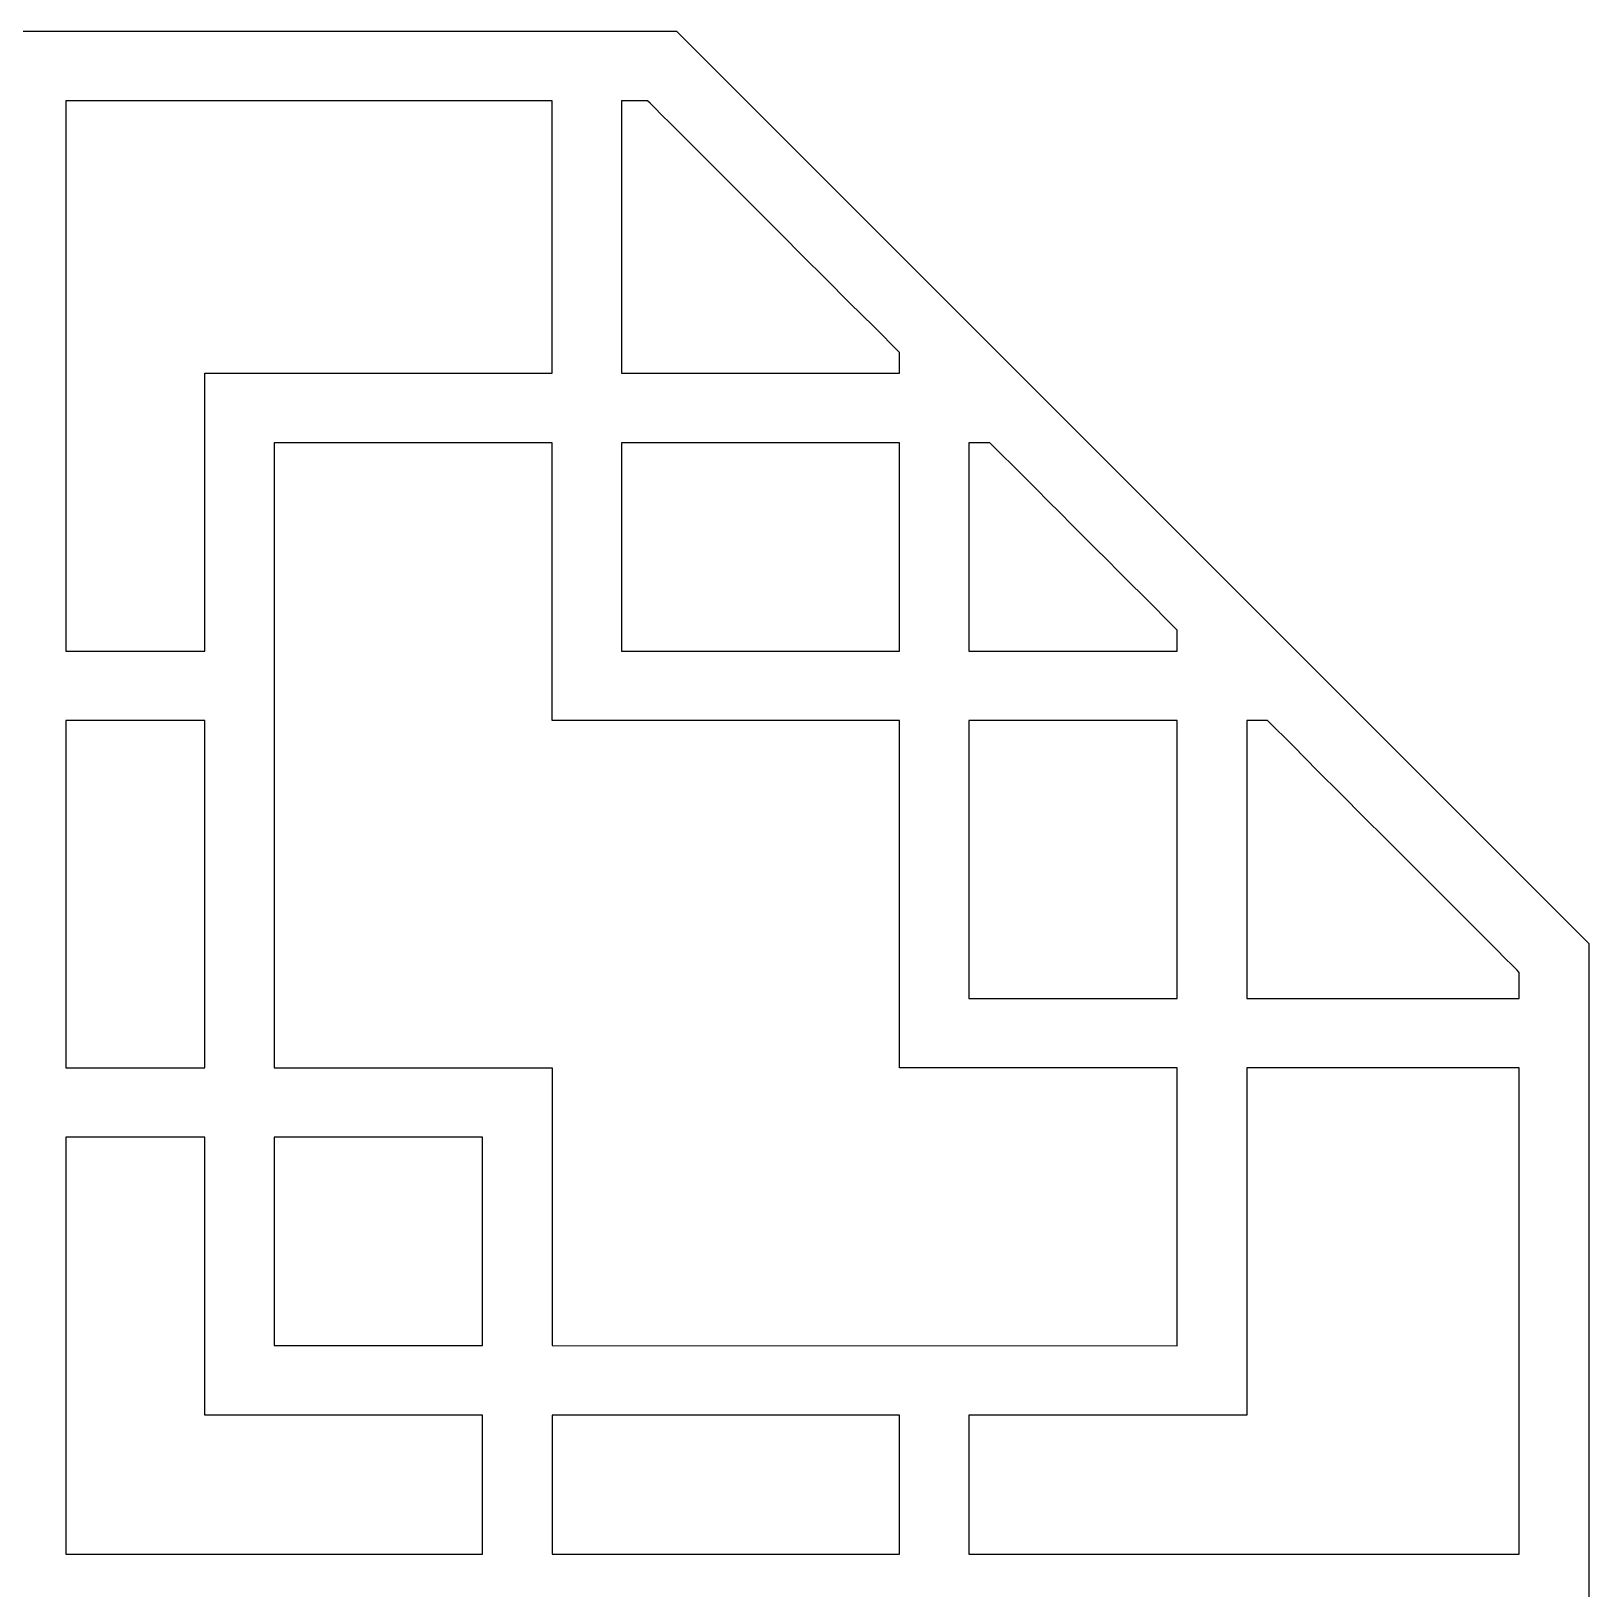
# Model space of a CAD drawing. Header units: centimetres. Extents: x -7.3 to 5.7, y -13.2 to 13.7.
# Drawn here: x -0.8 to 5.72, y 7.15 to 13.67 of the extents above; entities that cross this region are included whole.
import ezdxf

# ---------------------------------------------------------------- set-up
doc = ezdxf.new("R2010")
doc.units = ezdxf.units.CM
doc.header["$MEASUREMENT"] = 0
doc.layers.add('layer 1', color=7, linetype='Continuous')

msp = doc.modelspace()

# ---------------------------------------------------------------- linework, layer by layer
at = {"layer": 'layer 1', "color": 177}
for points, knots in [([(5.72088, 9.84734), (5.72088, 9.84734), (1.89988, 13.66834), (1.89988, 13.66834), (1.89988, 13.66834), (1.89988, 13.66834), (-3.50464, 13.66834), (-3.50464, 13.66834), (-3.50464, 13.66834), (-3.50464, 13.66834), (-7.32564, 9.84734), (-7.32564, 9.84734), (-7.32564, 9.84734), (-7.32564, 9.84734), (-7.32564, 4.44282), (-7.32564, 4.44282), (-7.32564, 4.44282), (-7.32564, 4.44282), (-3.50464, 0.62182), (-3.50464, 0.62182), (-3.50464, 0.62182), (-3.50464, 0.62182), (1.89988, 0.62182), (1.89988, 0.62182), (1.89988, 0.62182), (1.89988, 0.62182), (5.72088, 4.44282), (5.72088, 4.44282), (5.72088, 4.44282), (5.72088, 4.44282), (5.72088, 9.84734), (5.72088, 9.84734), (5.72088, 9.84734), (5.72088, 9.84734), (5.72088, 9.84734), (5.72088, 9.84734)], [0, 0, 0, 0, 0.1, 0.1, 0.1, 0.1, 0.2, 0.2, 0.2, 0.2, 0.3, 0.3, 0.3, 0.3, 0.4, 0.4, 0.4, 0.4, 0.5, 0.5, 0.5, 0.5, 0.6, 0.6, 0.6, 0.6, 0.7, 0.7, 0.7, 0.7, 0.8, 0.8, 0.8, 0.8, 1, 1, 1, 1]), ([(1.37883, 12.23566), (1.37883, 12.23566), (-0.07504, 12.23566), (-0.07504, 12.23566), (-0.07504, 12.23566), (-0.07504, 12.23566), (-0.07504, 12.23485), (-0.07504, 12.23485), (-0.07504, 12.23485), (-0.07504, 12.23485), (-0.07504, 11.07208), (-0.07504, 11.07208), (-0.07504, 11.07208), (-0.07504, 11.07208), (-0.65724, 11.07208), (-0.65724, 11.07208), (-0.65724, 11.07208), (-0.65724, 11.07208), (-0.65724, 13.37723), (-0.65724, 13.37723), (-0.65724, 13.37723), (-0.65724, 13.37723), (-0.5072, 13.37723), (-0.5072, 13.37723), (-0.5072, 13.37723), (-0.5072, 13.37723), (-0.35799, 13.37723), (-0.35799, 13.37723), (-0.35799, 13.37723), (-0.35799, 13.37723), (-0.21039, 13.37723), (-0.21039, 13.37723), (-0.21039, 13.37723), (-0.21039, 13.37723), (-0.06525, 13.37723), (-0.06525, 13.37723), (-0.06525, 13.37723), (-0.06525, 13.37723), (0.07826, 13.37723), (0.07826, 13.37723), (0.07826, 13.37723), (0.07826, 13.37723), (0.21932, 13.37723), (0.21932, 13.37723), (0.21932, 13.37723), (0.21932, 13.37723), (0.35713, 13.37723), (0.35713, 13.37723), (0.35713, 13.37723), (0.35713, 13.37723), (0.49086, 13.37723), (0.49086, 13.37723), (0.49086, 13.37723), (0.49086, 13.37723), (0.6205, 13.37723), (0.6205, 13.37723), (0.6205, 13.37723), (0.6205, 13.37723), (0.74607, 13.37723), (0.74607, 13.37723), (0.74607, 13.37723), (0.74607, 13.37723), (0.86675, 13.37723), (0.86675, 13.37723), (0.86675, 13.37723), (0.86675, 13.37723), (0.98173, 13.37723), (0.98173, 13.37723), (0.98173, 13.37723), (0.98173, 13.37723), (1.091, 13.37723), (1.091, 13.37723), (1.091, 13.37723), (1.091, 13.37723), (1.19374, 13.37723), (1.19374, 13.37723), (1.19374, 13.37723), (1.19374, 13.37723), (1.28996, 13.37723), (1.28996, 13.37723), (1.28996, 13.37723), (1.28996, 13.37723), (1.37883, 13.37723), (1.37883, 13.37723), (1.37883, 13.37723), (1.37883, 13.37723), (1.37883, 12.23566), (1.37883, 12.23566), (1.37883, 12.23566), (1.37883, 12.23566), (1.37883, 12.23566), (1.37883, 12.23566)], [0, 0, 0, 0, 0.0416667, 0.0416667, 0.0416667, 0.0416667, 0.0833333, 0.0833333, 0.0833333, 0.0833333, 0.125, 0.125, 0.125, 0.125, 0.1666667, 0.1666667, 0.1666667, 0.1666667, 0.2083333, 0.2083333, 0.2083333, 0.2083333, 0.25, 0.25, 0.25, 0.25, 0.2916667, 0.2916667, 0.2916667, 0.2916667, 0.3333333, 0.3333333, 0.3333333, 0.3333333, 0.375, 0.375, 0.375, 0.375, 0.4166667, 0.4166667, 0.4166667, 0.4166667, 0.4583333, 0.4583333, 0.4583333, 0.4583333, 0.5, 0.5, 0.5, 0.5, 0.5416667, 0.5416667, 0.5416667, 0.5416667, 0.5833333, 0.5833333, 0.5833333, 0.5833333, 0.625, 0.625, 0.625, 0.625, 0.6666667, 0.6666667, 0.6666667, 0.6666667, 0.7083333, 0.7083333, 0.7083333, 0.7083333, 0.75, 0.75, 0.75, 0.75, 0.7916667, 0.7916667, 0.7916667, 0.7916667, 0.8333333, 0.8333333, 0.8333333, 0.8333333, 0.875, 0.875, 0.875, 0.875, 0.9166667, 0.9166667, 0.9166667, 0.9166667, 1, 1, 1, 1]), ([(2.83352, 12.32292), (2.83352, 12.32292), (2.83352, 12.23566), (2.83352, 12.23566), (2.83352, 12.23566), (2.83352, 12.23566), (1.66994, 12.23566), (1.66994, 12.23566), (1.66994, 12.23566), (1.66994, 12.23566), (1.66994, 13.37723), (1.66994, 13.37723), (1.66994, 13.37723), (1.66994, 13.37723), (1.71234, 13.37723), (1.71234, 13.37723), (1.71234, 13.37723), (1.71234, 13.37723), (1.74413, 13.37723), (1.74413, 13.37723), (1.74413, 13.37723), (1.74413, 13.37723), (1.76696, 13.37723), (1.76696, 13.37723), (1.76696, 13.37723), (1.76696, 13.37723), (1.7792, 13.37723), (1.7792, 13.37723), (1.7792, 13.37723), (1.7792, 13.37723), (1.78979, 13.36745), (1.78979, 13.36745), (1.78979, 13.36745), (1.78979, 13.36745), (1.80936, 13.34707), (1.80936, 13.34707), (1.80936, 13.34707), (1.80936, 13.34707), (1.83791, 13.31852), (1.83791, 13.31852), (1.83791, 13.31852), (1.83791, 13.31852), (1.87542, 13.28101), (1.87542, 13.28101), (1.87542, 13.28101), (1.87542, 13.28101), (1.92108, 13.23617), (1.92108, 13.23617), (1.92108, 13.23617), (1.92108, 13.23617), (1.97408, 13.18317), (1.97408, 13.18317), (1.97408, 13.18317), (1.97408, 13.18317), (2.03442, 13.12202), (2.03442, 13.12202), (2.03442, 13.12202), (2.03442, 13.12202), (2.10128, 13.05515), (2.10128, 13.05515), (2.10128, 13.05515), (2.10128, 13.05515), (2.17549, 12.98177), (2.17549, 12.98177), (2.17549, 12.98177), (2.17549, 12.98177), (2.25458, 12.90186), (2.25458, 12.90186), (2.25458, 12.90186), (2.25458, 12.90186), (2.3402, 12.81705), (2.3402, 12.81705), (2.3402, 12.81705), (2.3402, 12.81705), (2.4299, 12.72654), (2.4299, 12.72654), (2.4299, 12.72654), (2.4299, 12.72654), (2.52529, 12.63114), (2.52529, 12.63114), (2.52529, 12.63114), (2.52529, 12.63114), (2.62396, 12.53247), (2.62396, 12.53247), (2.62396, 12.53247), (2.62396, 12.53247), (2.72751, 12.42973), (2.72751, 12.42973), (2.72751, 12.42973), (2.72751, 12.42973), (2.83352, 12.32292), (2.83352, 12.32292), (2.83352, 12.32292), (2.83352, 12.32292), (2.83352, 12.32292), (2.83352, 12.32292)], [0, 0, 0, 0, 0.04, 0.04, 0.04, 0.04, 0.08, 0.08, 0.08, 0.08, 0.12, 0.12, 0.12, 0.12, 0.16, 0.16, 0.16, 0.16, 0.2, 0.2, 0.2, 0.2, 0.24, 0.24, 0.24, 0.24, 0.28, 0.28, 0.28, 0.28, 0.32, 0.32, 0.32, 0.32, 0.36, 0.36, 0.36, 0.36, 0.4, 0.4, 0.4, 0.4, 0.44, 0.44, 0.44, 0.44, 0.48, 0.48, 0.48, 0.48, 0.52, 0.52, 0.52, 0.52, 0.56, 0.56, 0.56, 0.56, 0.6, 0.6, 0.6, 0.6, 0.64, 0.64, 0.64, 0.64, 0.68, 0.68, 0.68, 0.68, 0.72, 0.72, 0.72, 0.72, 0.76, 0.76, 0.76, 0.76, 0.8, 0.8, 0.8, 0.8, 0.84, 0.84, 0.84, 0.84, 0.88, 0.88, 0.88, 0.88, 0.92, 0.92, 0.92, 0.92, 1, 1, 1, 1]), ([(1.37883, 10.78098), (1.37883, 10.78098), (2.83352, 10.78098), (2.83352, 10.78098), (2.83352, 10.78098), (2.83352, 10.78098), (2.83352, 9.32629), (2.83352, 9.32629), (2.83352, 9.32629), (2.83352, 9.32629), (3.99711, 9.32629), (3.99711, 9.32629), (3.99711, 9.32629), (3.99711, 9.32629), (3.99711, 8.16271), (3.99711, 8.16271), (3.99711, 8.16271), (3.99711, 8.16271), (1.37883, 8.16352), (1.37883, 8.16352), (1.37883, 8.16352), (1.37883, 8.16352), (1.37883, 9.32629), (1.37883, 9.32629), (1.37883, 9.32629), (1.37883, 9.32629), (0.21525, 9.32629), (0.21525, 9.32629), (0.21525, 9.32629), (0.21525, 9.32629), (0.21525, 11.94457), (0.21525, 11.94457), (0.21525, 11.94457), (0.21525, 11.94457), (1.37883, 11.94457), (1.37883, 11.94457), (1.37883, 11.94457), (1.37883, 11.94457), (1.37883, 10.78098), (1.37883, 10.78098), (1.37883, 10.78098), (1.37883, 10.78098), (1.37883, 10.78098), (1.37883, 10.78098)], [0, 0, 0, 0, 0.0833333, 0.0833333, 0.0833333, 0.0833333, 0.1666667, 0.1666667, 0.1666667, 0.1666667, 0.25, 0.25, 0.25, 0.25, 0.3333333, 0.3333333, 0.3333333, 0.3333333, 0.4166667, 0.4166667, 0.4166667, 0.4166667, 0.5, 0.5, 0.5, 0.5, 0.5833333, 0.5833333, 0.5833333, 0.5833333, 0.6666667, 0.6666667, 0.6666667, 0.6666667, 0.75, 0.75, 0.75, 0.75, 0.8333333, 0.8333333, 0.8333333, 0.8333333, 1, 1, 1, 1]), ([(1.66994, 11.94457), (1.66994, 11.94457), (2.83352, 11.94457), (2.83352, 11.94457), (2.83352, 11.94457), (2.83352, 11.94457), (2.83352, 11.07208), (2.83352, 11.07208), (2.83352, 11.07208), (2.83352, 11.07208), (1.66994, 11.07208), (1.66994, 11.07208), (1.66994, 11.07208), (1.66994, 11.07208), (1.66994, 11.94457), (1.66994, 11.94457), (1.66994, 11.94457), (1.66994, 11.94457), (1.66994, 11.94457), (1.66994, 11.94457)], [0, 0, 0, 0, 0.1666667, 0.1666667, 0.1666667, 0.1666667, 0.3333333, 0.3333333, 0.3333333, 0.3333333, 0.5, 0.5, 0.5, 0.5, 0.6666667, 0.6666667, 0.6666667, 0.6666667, 1, 1, 1, 1]), ([(3.99711, 11.16015), (3.99711, 11.16015), (3.99711, 11.07208), (3.99711, 11.07208), (3.99711, 11.07208), (3.99711, 11.07208), (3.12462, 11.07208), (3.12462, 11.07208), (3.12462, 11.07208), (3.12462, 11.07208), (3.12462, 11.94457), (3.12462, 11.94457), (3.12462, 11.94457), (3.12462, 11.94457), (3.21186, 11.94457), (3.21186, 11.94457), (3.21186, 11.94457), (3.21186, 11.94457), (3.26079, 11.89564), (3.26079, 11.89564), (3.26079, 11.89564), (3.26079, 11.89564), (3.30971, 11.84753), (3.30971, 11.84753), (3.30971, 11.84753), (3.30971, 11.84753), (3.35864, 11.7986), (3.35864, 11.7986), (3.35864, 11.7986), (3.35864, 11.7986), (3.40756, 11.74968), (3.40756, 11.74968), (3.40756, 11.74968), (3.40756, 11.74968), (3.45649, 11.69995), (3.45649, 11.69995), (3.45649, 11.69995), (3.45649, 11.69995), (3.50623, 11.65102), (3.50623, 11.65102), (3.50623, 11.65102), (3.50623, 11.65102), (3.55516, 11.60128), (3.55516, 11.60128), (3.55516, 11.60128), (3.55516, 11.60128), (3.60489, 11.55235), (3.60489, 11.55235), (3.60489, 11.55235), (3.60489, 11.55235), (3.65382, 11.50262), (3.65382, 11.50262), (3.65382, 11.50262), (3.65382, 11.50262), (3.70356, 11.45369), (3.70356, 11.45369), (3.70356, 11.45369), (3.70356, 11.45369), (3.75249, 11.40395), (3.75249, 11.40395), (3.75249, 11.40395), (3.75249, 11.40395), (3.80141, 11.35502), (3.80141, 11.35502), (3.80141, 11.35502), (3.80141, 11.35502), (3.85114, 11.3061), (3.85114, 11.3061), (3.85114, 11.3061), (3.85114, 11.3061), (3.90007, 11.25717), (3.90007, 11.25717), (3.90007, 11.25717), (3.90007, 11.25717), (3.94818, 11.20825), (3.94818, 11.20825), (3.94818, 11.20825), (3.94818, 11.20825), (3.99711, 11.16015), (3.99711, 11.16015), (3.99711, 11.16015), (3.99711, 11.16015), (3.99711, 11.16015), (3.99711, 11.16015)], [0, 0, 0, 0, 0.0454545, 0.0454545, 0.0454545, 0.0454545, 0.0909091, 0.0909091, 0.0909091, 0.0909091, 0.1363636, 0.1363636, 0.1363636, 0.1363636, 0.1818182, 0.1818182, 0.1818182, 0.1818182, 0.2272727, 0.2272727, 0.2272727, 0.2272727, 0.2727273, 0.2727273, 0.2727273, 0.2727273, 0.3181818, 0.3181818, 0.3181818, 0.3181818, 0.3636364, 0.3636364, 0.3636364, 0.3636364, 0.4090909, 0.4090909, 0.4090909, 0.4090909, 0.4545455, 0.4545455, 0.4545455, 0.4545455, 0.5, 0.5, 0.5, 0.5, 0.5454545, 0.5454545, 0.5454545, 0.5454545, 0.5909091, 0.5909091, 0.5909091, 0.5909091, 0.6363636, 0.6363636, 0.6363636, 0.6363636, 0.6818182, 0.6818182, 0.6818182, 0.6818182, 0.7272727, 0.7272727, 0.7272727, 0.7272727, 0.7727273, 0.7727273, 0.7727273, 0.7727273, 0.8181818, 0.8181818, 0.8181818, 0.8181818, 0.8636364, 0.8636364, 0.8636364, 0.8636364, 0.9090909, 0.9090909, 0.9090909, 0.9090909, 1, 1, 1, 1]), ([(-0.07504, 9.32629), (-0.07504, 9.32629), (-0.65724, 9.32629), (-0.65724, 9.32629), (-0.65724, 9.32629), (-0.65724, 9.32629), (-0.65724, 10.78098), (-0.65724, 10.78098), (-0.65724, 10.78098), (-0.65724, 10.78098), (-0.07504, 10.78098), (-0.07504, 10.78098), (-0.07504, 10.78098), (-0.07504, 10.78098), (-0.07504, 9.32629), (-0.07504, 9.32629), (-0.07504, 9.32629), (-0.07504, 9.32629), (-0.07504, 9.32629), (-0.07504, 9.32629)], [0, 0, 0, 0, 0.1666667, 0.1666667, 0.1666667, 0.1666667, 0.3333333, 0.3333333, 0.3333333, 0.3333333, 0.5, 0.5, 0.5, 0.5, 0.6666667, 0.6666667, 0.6666667, 0.6666667, 1, 1, 1, 1]), ([(3.12462, 10.78098), (3.12462, 10.78098), (3.99711, 10.78098), (3.99711, 10.78098), (3.99711, 10.78098), (3.99711, 10.78098), (3.99711, 9.6174), (3.99711, 9.6174), (3.99711, 9.6174), (3.99711, 9.6174), (3.12462, 9.6174), (3.12462, 9.6174), (3.12462, 9.6174), (3.12462, 9.6174), (3.12462, 10.78098), (3.12462, 10.78098), (3.12462, 10.78098), (3.12462, 10.78098), (3.12462, 10.78098), (3.12462, 10.78098)], [0, 0, 0, 0, 0.1666667, 0.1666667, 0.1666667, 0.1666667, 0.3333333, 0.3333333, 0.3333333, 0.3333333, 0.5, 0.5, 0.5, 0.5, 0.6666667, 0.6666667, 0.6666667, 0.6666667, 1, 1, 1, 1]), ([(5.42977, 9.72666), (5.42977, 9.72666), (5.42977, 9.71442), (5.42977, 9.71442), (5.42977, 9.71442), (5.42977, 9.71442), (5.42977, 9.69159), (5.42977, 9.69159), (5.42977, 9.69159), (5.42977, 9.69159), (5.42977, 9.6598), (5.42977, 9.6598), (5.42977, 9.6598), (5.42977, 9.6598), (5.42977, 9.6174), (5.42977, 9.6174), (5.42977, 9.6174), (5.42977, 9.6174), (4.2882, 9.6174), (4.2882, 9.6174), (4.2882, 9.6174), (4.2882, 9.6174), (4.2882, 10.78098), (4.2882, 10.78098), (4.2882, 10.78098), (4.2882, 10.78098), (4.37546, 10.78098), (4.37546, 10.78098), (4.37546, 10.78098), (4.37546, 10.78098), (4.48227, 10.67497), (4.48227, 10.67497), (4.48227, 10.67497), (4.48227, 10.67497), (4.58501, 10.57142), (4.58501, 10.57142), (4.58501, 10.57142), (4.58501, 10.57142), (4.68368, 10.47275), (4.68368, 10.47275), (4.68368, 10.47275), (4.68368, 10.47275), (4.77908, 10.37736), (4.77908, 10.37736), (4.77908, 10.37736), (4.77908, 10.37736), (4.8696, 10.28766), (4.8696, 10.28766), (4.8696, 10.28766), (4.8696, 10.28766), (4.9544, 10.20204), (4.9544, 10.20204), (4.9544, 10.20204), (4.9544, 10.20204), (5.03431, 10.12295), (5.03431, 10.12295), (5.03431, 10.12295), (5.03431, 10.12295), (5.10769, 10.04874), (5.10769, 10.04874), (5.10769, 10.04874), (5.10769, 10.04874), (5.17456, 9.98188), (5.17456, 9.98188), (5.17456, 9.98188), (5.17456, 9.98188), (5.2349, 9.92154), (5.2349, 9.92154), (5.2349, 9.92154), (5.2349, 9.92154), (5.28871, 9.86854), (5.28871, 9.86854), (5.28871, 9.86854), (5.28871, 9.86854), (5.33356, 9.82288), (5.33356, 9.82288), (5.33356, 9.82288), (5.33356, 9.82288), (5.37106, 9.78537), (5.37106, 9.78537), (5.37106, 9.78537), (5.37106, 9.78537), (5.39961, 9.75682), (5.39961, 9.75682), (5.39961, 9.75682), (5.39961, 9.75682), (5.41999, 9.73725), (5.41999, 9.73725), (5.41999, 9.73725), (5.41999, 9.73725), (5.42977, 9.72666), (5.42977, 9.72666), (5.42977, 9.72666), (5.42977, 9.72666), (5.42977, 9.72666), (5.42977, 9.72666)], [0, 0, 0, 0, 0.04, 0.04, 0.04, 0.04, 0.08, 0.08, 0.08, 0.08, 0.12, 0.12, 0.12, 0.12, 0.16, 0.16, 0.16, 0.16, 0.2, 0.2, 0.2, 0.2, 0.24, 0.24, 0.24, 0.24, 0.28, 0.28, 0.28, 0.28, 0.32, 0.32, 0.32, 0.32, 0.36, 0.36, 0.36, 0.36, 0.4, 0.4, 0.4, 0.4, 0.44, 0.44, 0.44, 0.44, 0.48, 0.48, 0.48, 0.48, 0.52, 0.52, 0.52, 0.52, 0.56, 0.56, 0.56, 0.56, 0.6, 0.6, 0.6, 0.6, 0.64, 0.64, 0.64, 0.64, 0.68, 0.68, 0.68, 0.68, 0.72, 0.72, 0.72, 0.72, 0.76, 0.76, 0.76, 0.76, 0.8, 0.8, 0.8, 0.8, 0.84, 0.84, 0.84, 0.84, 0.88, 0.88, 0.88, 0.88, 0.92, 0.92, 0.92, 0.92, 1, 1, 1, 1]), ([(5.42977, 7.29022), (5.42977, 7.29022), (3.12462, 7.29022), (3.12462, 7.29022), (3.12462, 7.29022), (3.12462, 7.29022), (3.12462, 7.87242), (3.12462, 7.87242), (3.12462, 7.87242), (3.12462, 7.87242), (4.28739, 7.87242), (4.28739, 7.87242), (4.28739, 7.87242), (4.28739, 7.87242), (4.2882, 7.87242), (4.2882, 7.87242), (4.2882, 7.87242), (4.2882, 7.87242), (4.2882, 9.32629), (4.2882, 9.32629), (4.2882, 9.32629), (4.2882, 9.32629), (5.42977, 9.32629), (5.42977, 9.32629), (5.42977, 9.32629), (5.42977, 9.32629), (5.42977, 9.23742), (5.42977, 9.23742), (5.42977, 9.23742), (5.42977, 9.23742), (5.42977, 9.1412), (5.42977, 9.1412), (5.42977, 9.1412), (5.42977, 9.1412), (5.42977, 9.03846), (5.42977, 9.03846), (5.42977, 9.03846), (5.42977, 9.03846), (5.42977, 8.92919), (5.42977, 8.92919), (5.42977, 8.92919), (5.42977, 8.92919), (5.42977, 8.81421), (5.42977, 8.81421), (5.42977, 8.81421), (5.42977, 8.81421), (5.42977, 8.69353), (5.42977, 8.69353), (5.42977, 8.69353), (5.42977, 8.69353), (5.42977, 8.56796), (5.42977, 8.56796), (5.42977, 8.56796), (5.42977, 8.56796), (5.42977, 8.43832), (5.42977, 8.43832), (5.42977, 8.43832), (5.42977, 8.43832), (5.42977, 8.30459), (5.42977, 8.30459), (5.42977, 8.30459), (5.42977, 8.30459), (5.42977, 8.16678), (5.42977, 8.16678), (5.42977, 8.16678), (5.42977, 8.16678), (5.42977, 8.02572), (5.42977, 8.02572), (5.42977, 8.02572), (5.42977, 8.02572), (5.42977, 7.88221), (5.42977, 7.88221), (5.42977, 7.88221), (5.42977, 7.88221), (5.42977, 7.73707), (5.42977, 7.73707), (5.42977, 7.73707), (5.42977, 7.73707), (5.42977, 7.58947), (5.42977, 7.58947), (5.42977, 7.58947), (5.42977, 7.58947), (5.42977, 7.44026), (5.42977, 7.44026), (5.42977, 7.44026), (5.42977, 7.44026), (5.42977, 7.29022), (5.42977, 7.29022), (5.42977, 7.29022), (5.42977, 7.29022), (5.42977, 7.29022), (5.42977, 7.29022)], [0, 0, 0, 0, 0.0416667, 0.0416667, 0.0416667, 0.0416667, 0.0833333, 0.0833333, 0.0833333, 0.0833333, 0.125, 0.125, 0.125, 0.125, 0.1666667, 0.1666667, 0.1666667, 0.1666667, 0.2083333, 0.2083333, 0.2083333, 0.2083333, 0.25, 0.25, 0.25, 0.25, 0.2916667, 0.2916667, 0.2916667, 0.2916667, 0.3333333, 0.3333333, 0.3333333, 0.3333333, 0.375, 0.375, 0.375, 0.375, 0.4166667, 0.4166667, 0.4166667, 0.4166667, 0.4583333, 0.4583333, 0.4583333, 0.4583333, 0.5, 0.5, 0.5, 0.5, 0.5416667, 0.5416667, 0.5416667, 0.5416667, 0.5833333, 0.5833333, 0.5833333, 0.5833333, 0.625, 0.625, 0.625, 0.625, 0.6666667, 0.6666667, 0.6666667, 0.6666667, 0.7083333, 0.7083333, 0.7083333, 0.7083333, 0.75, 0.75, 0.75, 0.75, 0.7916667, 0.7916667, 0.7916667, 0.7916667, 0.8333333, 0.8333333, 0.8333333, 0.8333333, 0.875, 0.875, 0.875, 0.875, 0.9166667, 0.9166667, 0.9166667, 0.9166667, 1, 1, 1, 1]), ([(-0.07504, 7.87242), (-0.07504, 7.87242), (1.08773, 7.87242), (1.08773, 7.87242), (1.08773, 7.87242), (1.08773, 7.87242), (1.08773, 7.29022), (1.08773, 7.29022), (1.08773, 7.29022), (1.08773, 7.29022), (-0.65724, 7.29022), (-0.65724, 7.29022), (-0.65724, 7.29022), (-0.65724, 7.29022), (-0.65724, 9.036), (-0.65724, 9.036), (-0.65724, 9.036), (-0.65724, 9.036), (-0.07504, 9.036), (-0.07504, 9.036), (-0.07504, 9.036), (-0.07504, 9.036), (-0.07504, 7.87242), (-0.07504, 7.87242)], [0, 0, 0, 0, 0.1428571, 0.1428571, 0.1428571, 0.1428571, 0.2857143, 0.2857143, 0.2857143, 0.2857143, 0.4285714, 0.4285714, 0.4285714, 0.4285714, 0.5714286, 0.5714286, 0.5714286, 0.5714286, 0.7142857, 0.7142857, 0.7142857, 0.7142857, 1, 1, 1, 1]), ([(0.21525, 9.036), (0.21525, 9.036), (1.08773, 9.036), (1.08773, 9.036), (1.08773, 9.036), (1.08773, 9.036), (1.08773, 8.16352), (1.08773, 8.16352), (1.08773, 8.16352), (1.08773, 8.16352), (0.21525, 8.16352), (0.21525, 8.16352), (0.21525, 8.16352), (0.21525, 8.16352), (0.21525, 9.036), (0.21525, 9.036), (0.21525, 9.036), (0.21525, 9.036), (0.21525, 9.036), (0.21525, 9.036)], [0, 0, 0, 0, 0.1666667, 0.1666667, 0.1666667, 0.1666667, 0.3333333, 0.3333333, 0.3333333, 0.3333333, 0.5, 0.5, 0.5, 0.5, 0.6666667, 0.6666667, 0.6666667, 0.6666667, 1, 1, 1, 1]), ([(1.37883, 7.29022), (1.37883, 7.29022), (1.37883, 7.87242), (1.37883, 7.87242), (1.37883, 7.87242), (1.37883, 7.87242), (2.83352, 7.87242), (2.83352, 7.87242), (2.83352, 7.87242), (2.83352, 7.87242), (2.83352, 7.29022), (2.83352, 7.29022), (2.83352, 7.29022), (2.83352, 7.29022), (1.37883, 7.29022), (1.37883, 7.29022), (1.37883, 7.29022), (1.37883, 7.29022), (1.37883, 7.29022), (1.37883, 7.29022)], [0, 0, 0, 0, 0.1666667, 0.1666667, 0.1666667, 0.1666667, 0.3333333, 0.3333333, 0.3333333, 0.3333333, 0.5, 0.5, 0.5, 0.5, 0.6666667, 0.6666667, 0.6666667, 0.6666667, 1, 1, 1, 1])]:
    msp.add_open_spline(points, degree=3, knots=knots, dxfattribs=at)
at = {"layer": 'layer 1', "lineweight": 9}
for points, knots in [([(5.72088, 9.84734), (5.72088, 9.84734), (1.89988, 13.66834), (1.89988, 13.66834), (1.89988, 13.66834), (1.89988, 13.66834), (-3.50464, 13.66834), (-3.50464, 13.66834), (-3.50464, 13.66834), (-3.50464, 13.66834), (-7.32564, 9.84734), (-7.32564, 9.84734), (-7.32564, 9.84734), (-7.32564, 9.84734), (-7.32564, 4.44282), (-7.32564, 4.44282), (-7.32564, 4.44282), (-7.32564, 4.44282), (-3.50464, 0.62182), (-3.50464, 0.62182), (-3.50464, 0.62182), (-3.50464, 0.62182), (1.89988, 0.62182), (1.89988, 0.62182), (1.89988, 0.62182), (1.89988, 0.62182), (5.72088, 4.44282), (5.72088, 4.44282), (5.72088, 4.44282), (5.72088, 4.44282), (5.72088, 9.84734), (5.72088, 9.84734), (5.72088, 9.84734), (5.72088, 9.84734), (5.72088, 9.84734), (5.72088, 9.84734)], [0, 0, 0, 0, 0.1, 0.1, 0.1, 0.1, 0.2, 0.2, 0.2, 0.2, 0.3, 0.3, 0.3, 0.3, 0.4, 0.4, 0.4, 0.4, 0.5, 0.5, 0.5, 0.5, 0.6, 0.6, 0.6, 0.6, 0.7, 0.7, 0.7, 0.7, 0.8, 0.8, 0.8, 0.8, 1, 1, 1, 1]), ([(1.37883, 12.23566), (1.37883, 12.23566), (-0.07504, 12.23566), (-0.07504, 12.23566), (-0.07504, 12.23566), (-0.07504, 12.23566), (-0.07504, 12.23485), (-0.07504, 12.23485), (-0.07504, 12.23485), (-0.07504, 12.23485), (-0.07504, 11.07208), (-0.07504, 11.07208), (-0.07504, 11.07208), (-0.07504, 11.07208), (-0.65724, 11.07208), (-0.65724, 11.07208), (-0.65724, 11.07208), (-0.65724, 11.07208), (-0.65724, 13.37723), (-0.65724, 13.37723), (-0.65724, 13.37723), (-0.65724, 13.37723), (-0.5072, 13.37723), (-0.5072, 13.37723), (-0.5072, 13.37723), (-0.5072, 13.37723), (-0.35799, 13.37723), (-0.35799, 13.37723), (-0.35799, 13.37723), (-0.35799, 13.37723), (-0.21039, 13.37723), (-0.21039, 13.37723), (-0.21039, 13.37723), (-0.21039, 13.37723), (-0.06525, 13.37723), (-0.06525, 13.37723), (-0.06525, 13.37723), (-0.06525, 13.37723), (0.07826, 13.37723), (0.07826, 13.37723), (0.07826, 13.37723), (0.07826, 13.37723), (0.21932, 13.37723), (0.21932, 13.37723), (0.21932, 13.37723), (0.21932, 13.37723), (0.35713, 13.37723), (0.35713, 13.37723), (0.35713, 13.37723), (0.35713, 13.37723), (0.49086, 13.37723), (0.49086, 13.37723), (0.49086, 13.37723), (0.49086, 13.37723), (0.6205, 13.37723), (0.6205, 13.37723), (0.6205, 13.37723), (0.6205, 13.37723), (0.74607, 13.37723), (0.74607, 13.37723), (0.74607, 13.37723), (0.74607, 13.37723), (0.86675, 13.37723), (0.86675, 13.37723), (0.86675, 13.37723), (0.86675, 13.37723), (0.98173, 13.37723), (0.98173, 13.37723), (0.98173, 13.37723), (0.98173, 13.37723), (1.091, 13.37723), (1.091, 13.37723), (1.091, 13.37723), (1.091, 13.37723), (1.19374, 13.37723), (1.19374, 13.37723), (1.19374, 13.37723), (1.19374, 13.37723), (1.28996, 13.37723), (1.28996, 13.37723), (1.28996, 13.37723), (1.28996, 13.37723), (1.37883, 13.37723), (1.37883, 13.37723), (1.37883, 13.37723), (1.37883, 13.37723), (1.37883, 12.23566), (1.37883, 12.23566), (1.37883, 12.23566), (1.37883, 12.23566), (1.37883, 12.23566), (1.37883, 12.23566)], [0, 0, 0, 0, 0.0416667, 0.0416667, 0.0416667, 0.0416667, 0.0833333, 0.0833333, 0.0833333, 0.0833333, 0.125, 0.125, 0.125, 0.125, 0.1666667, 0.1666667, 0.1666667, 0.1666667, 0.2083333, 0.2083333, 0.2083333, 0.2083333, 0.25, 0.25, 0.25, 0.25, 0.2916667, 0.2916667, 0.2916667, 0.2916667, 0.3333333, 0.3333333, 0.3333333, 0.3333333, 0.375, 0.375, 0.375, 0.375, 0.4166667, 0.4166667, 0.4166667, 0.4166667, 0.4583333, 0.4583333, 0.4583333, 0.4583333, 0.5, 0.5, 0.5, 0.5, 0.5416667, 0.5416667, 0.5416667, 0.5416667, 0.5833333, 0.5833333, 0.5833333, 0.5833333, 0.625, 0.625, 0.625, 0.625, 0.6666667, 0.6666667, 0.6666667, 0.6666667, 0.7083333, 0.7083333, 0.7083333, 0.7083333, 0.75, 0.75, 0.75, 0.75, 0.7916667, 0.7916667, 0.7916667, 0.7916667, 0.8333333, 0.8333333, 0.8333333, 0.8333333, 0.875, 0.875, 0.875, 0.875, 0.9166667, 0.9166667, 0.9166667, 0.9166667, 1, 1, 1, 1]), ([(2.83352, 12.32292), (2.83352, 12.32292), (2.83352, 12.23566), (2.83352, 12.23566), (2.83352, 12.23566), (2.83352, 12.23566), (1.66994, 12.23566), (1.66994, 12.23566), (1.66994, 12.23566), (1.66994, 12.23566), (1.66994, 13.37723), (1.66994, 13.37723), (1.66994, 13.37723), (1.66994, 13.37723), (1.71234, 13.37723), (1.71234, 13.37723), (1.71234, 13.37723), (1.71234, 13.37723), (1.74413, 13.37723), (1.74413, 13.37723), (1.74413, 13.37723), (1.74413, 13.37723), (1.76696, 13.37723), (1.76696, 13.37723), (1.76696, 13.37723), (1.76696, 13.37723), (1.7792, 13.37723), (1.7792, 13.37723), (1.7792, 13.37723), (1.7792, 13.37723), (1.78979, 13.36745), (1.78979, 13.36745), (1.78979, 13.36745), (1.78979, 13.36745), (1.80936, 13.34707), (1.80936, 13.34707), (1.80936, 13.34707), (1.80936, 13.34707), (1.83791, 13.31852), (1.83791, 13.31852), (1.83791, 13.31852), (1.83791, 13.31852), (1.87542, 13.28101), (1.87542, 13.28101), (1.87542, 13.28101), (1.87542, 13.28101), (1.92108, 13.23617), (1.92108, 13.23617), (1.92108, 13.23617), (1.92108, 13.23617), (1.97408, 13.18317), (1.97408, 13.18317), (1.97408, 13.18317), (1.97408, 13.18317), (2.03442, 13.12202), (2.03442, 13.12202), (2.03442, 13.12202), (2.03442, 13.12202), (2.10128, 13.05515), (2.10128, 13.05515), (2.10128, 13.05515), (2.10128, 13.05515), (2.17549, 12.98177), (2.17549, 12.98177), (2.17549, 12.98177), (2.17549, 12.98177), (2.25458, 12.90186), (2.25458, 12.90186), (2.25458, 12.90186), (2.25458, 12.90186), (2.3402, 12.81705), (2.3402, 12.81705), (2.3402, 12.81705), (2.3402, 12.81705), (2.4299, 12.72654), (2.4299, 12.72654), (2.4299, 12.72654), (2.4299, 12.72654), (2.52529, 12.63114), (2.52529, 12.63114), (2.52529, 12.63114), (2.52529, 12.63114), (2.62396, 12.53247), (2.62396, 12.53247), (2.62396, 12.53247), (2.62396, 12.53247), (2.72751, 12.42973), (2.72751, 12.42973), (2.72751, 12.42973), (2.72751, 12.42973), (2.83352, 12.32292), (2.83352, 12.32292), (2.83352, 12.32292), (2.83352, 12.32292), (2.83352, 12.32292), (2.83352, 12.32292)], [0, 0, 0, 0, 0.04, 0.04, 0.04, 0.04, 0.08, 0.08, 0.08, 0.08, 0.12, 0.12, 0.12, 0.12, 0.16, 0.16, 0.16, 0.16, 0.2, 0.2, 0.2, 0.2, 0.24, 0.24, 0.24, 0.24, 0.28, 0.28, 0.28, 0.28, 0.32, 0.32, 0.32, 0.32, 0.36, 0.36, 0.36, 0.36, 0.4, 0.4, 0.4, 0.4, 0.44, 0.44, 0.44, 0.44, 0.48, 0.48, 0.48, 0.48, 0.52, 0.52, 0.52, 0.52, 0.56, 0.56, 0.56, 0.56, 0.6, 0.6, 0.6, 0.6, 0.64, 0.64, 0.64, 0.64, 0.68, 0.68, 0.68, 0.68, 0.72, 0.72, 0.72, 0.72, 0.76, 0.76, 0.76, 0.76, 0.8, 0.8, 0.8, 0.8, 0.84, 0.84, 0.84, 0.84, 0.88, 0.88, 0.88, 0.88, 0.92, 0.92, 0.92, 0.92, 1, 1, 1, 1]), ([(1.37883, 10.78098), (1.37883, 10.78098), (2.83352, 10.78098), (2.83352, 10.78098), (2.83352, 10.78098), (2.83352, 10.78098), (2.83352, 9.32629), (2.83352, 9.32629), (2.83352, 9.32629), (2.83352, 9.32629), (3.99711, 9.32629), (3.99711, 9.32629), (3.99711, 9.32629), (3.99711, 9.32629), (3.99711, 8.16271), (3.99711, 8.16271), (3.99711, 8.16271), (3.99711, 8.16271), (1.37883, 8.16352), (1.37883, 8.16352), (1.37883, 8.16352), (1.37883, 8.16352), (1.37883, 9.32629), (1.37883, 9.32629), (1.37883, 9.32629), (1.37883, 9.32629), (0.21525, 9.32629), (0.21525, 9.32629), (0.21525, 9.32629), (0.21525, 9.32629), (0.21525, 11.94457), (0.21525, 11.94457), (0.21525, 11.94457), (0.21525, 11.94457), (1.37883, 11.94457), (1.37883, 11.94457), (1.37883, 11.94457), (1.37883, 11.94457), (1.37883, 10.78098), (1.37883, 10.78098), (1.37883, 10.78098), (1.37883, 10.78098), (1.37883, 10.78098), (1.37883, 10.78098)], [0, 0, 0, 0, 0.0833333, 0.0833333, 0.0833333, 0.0833333, 0.1666667, 0.1666667, 0.1666667, 0.1666667, 0.25, 0.25, 0.25, 0.25, 0.3333333, 0.3333333, 0.3333333, 0.3333333, 0.4166667, 0.4166667, 0.4166667, 0.4166667, 0.5, 0.5, 0.5, 0.5, 0.5833333, 0.5833333, 0.5833333, 0.5833333, 0.6666667, 0.6666667, 0.6666667, 0.6666667, 0.75, 0.75, 0.75, 0.75, 0.8333333, 0.8333333, 0.8333333, 0.8333333, 1, 1, 1, 1]), ([(1.66994, 11.94457), (1.66994, 11.94457), (2.83352, 11.94457), (2.83352, 11.94457), (2.83352, 11.94457), (2.83352, 11.94457), (2.83352, 11.07208), (2.83352, 11.07208), (2.83352, 11.07208), (2.83352, 11.07208), (1.66994, 11.07208), (1.66994, 11.07208), (1.66994, 11.07208), (1.66994, 11.07208), (1.66994, 11.94457), (1.66994, 11.94457), (1.66994, 11.94457), (1.66994, 11.94457), (1.66994, 11.94457), (1.66994, 11.94457)], [0, 0, 0, 0, 0.1666667, 0.1666667, 0.1666667, 0.1666667, 0.3333333, 0.3333333, 0.3333333, 0.3333333, 0.5, 0.5, 0.5, 0.5, 0.6666667, 0.6666667, 0.6666667, 0.6666667, 1, 1, 1, 1]), ([(3.99711, 11.16015), (3.99711, 11.16015), (3.99711, 11.07208), (3.99711, 11.07208), (3.99711, 11.07208), (3.99711, 11.07208), (3.12462, 11.07208), (3.12462, 11.07208), (3.12462, 11.07208), (3.12462, 11.07208), (3.12462, 11.94457), (3.12462, 11.94457), (3.12462, 11.94457), (3.12462, 11.94457), (3.21186, 11.94457), (3.21186, 11.94457), (3.21186, 11.94457), (3.21186, 11.94457), (3.26079, 11.89564), (3.26079, 11.89564), (3.26079, 11.89564), (3.26079, 11.89564), (3.30971, 11.84753), (3.30971, 11.84753), (3.30971, 11.84753), (3.30971, 11.84753), (3.35864, 11.7986), (3.35864, 11.7986), (3.35864, 11.7986), (3.35864, 11.7986), (3.40756, 11.74968), (3.40756, 11.74968), (3.40756, 11.74968), (3.40756, 11.74968), (3.45649, 11.69995), (3.45649, 11.69995), (3.45649, 11.69995), (3.45649, 11.69995), (3.50623, 11.65102), (3.50623, 11.65102), (3.50623, 11.65102), (3.50623, 11.65102), (3.55516, 11.60128), (3.55516, 11.60128), (3.55516, 11.60128), (3.55516, 11.60128), (3.60489, 11.55235), (3.60489, 11.55235), (3.60489, 11.55235), (3.60489, 11.55235), (3.65382, 11.50262), (3.65382, 11.50262), (3.65382, 11.50262), (3.65382, 11.50262), (3.70356, 11.45369), (3.70356, 11.45369), (3.70356, 11.45369), (3.70356, 11.45369), (3.75249, 11.40395), (3.75249, 11.40395), (3.75249, 11.40395), (3.75249, 11.40395), (3.80141, 11.35502), (3.80141, 11.35502), (3.80141, 11.35502), (3.80141, 11.35502), (3.85114, 11.3061), (3.85114, 11.3061), (3.85114, 11.3061), (3.85114, 11.3061), (3.90007, 11.25717), (3.90007, 11.25717), (3.90007, 11.25717), (3.90007, 11.25717), (3.94818, 11.20825), (3.94818, 11.20825), (3.94818, 11.20825), (3.94818, 11.20825), (3.99711, 11.16015), (3.99711, 11.16015), (3.99711, 11.16015), (3.99711, 11.16015), (3.99711, 11.16015), (3.99711, 11.16015)], [0, 0, 0, 0, 0.0454545, 0.0454545, 0.0454545, 0.0454545, 0.0909091, 0.0909091, 0.0909091, 0.0909091, 0.1363636, 0.1363636, 0.1363636, 0.1363636, 0.1818182, 0.1818182, 0.1818182, 0.1818182, 0.2272727, 0.2272727, 0.2272727, 0.2272727, 0.2727273, 0.2727273, 0.2727273, 0.2727273, 0.3181818, 0.3181818, 0.3181818, 0.3181818, 0.3636364, 0.3636364, 0.3636364, 0.3636364, 0.4090909, 0.4090909, 0.4090909, 0.4090909, 0.4545455, 0.4545455, 0.4545455, 0.4545455, 0.5, 0.5, 0.5, 0.5, 0.5454545, 0.5454545, 0.5454545, 0.5454545, 0.5909091, 0.5909091, 0.5909091, 0.5909091, 0.6363636, 0.6363636, 0.6363636, 0.6363636, 0.6818182, 0.6818182, 0.6818182, 0.6818182, 0.7272727, 0.7272727, 0.7272727, 0.7272727, 0.7727273, 0.7727273, 0.7727273, 0.7727273, 0.8181818, 0.8181818, 0.8181818, 0.8181818, 0.8636364, 0.8636364, 0.8636364, 0.8636364, 0.9090909, 0.9090909, 0.9090909, 0.9090909, 1, 1, 1, 1]), ([(-0.07504, 9.32629), (-0.07504, 9.32629), (-0.65724, 9.32629), (-0.65724, 9.32629), (-0.65724, 9.32629), (-0.65724, 9.32629), (-0.65724, 10.78098), (-0.65724, 10.78098), (-0.65724, 10.78098), (-0.65724, 10.78098), (-0.07504, 10.78098), (-0.07504, 10.78098), (-0.07504, 10.78098), (-0.07504, 10.78098), (-0.07504, 9.32629), (-0.07504, 9.32629), (-0.07504, 9.32629), (-0.07504, 9.32629), (-0.07504, 9.32629), (-0.07504, 9.32629)], [0, 0, 0, 0, 0.1666667, 0.1666667, 0.1666667, 0.1666667, 0.3333333, 0.3333333, 0.3333333, 0.3333333, 0.5, 0.5, 0.5, 0.5, 0.6666667, 0.6666667, 0.6666667, 0.6666667, 1, 1, 1, 1]), ([(3.12462, 10.78098), (3.12462, 10.78098), (3.99711, 10.78098), (3.99711, 10.78098), (3.99711, 10.78098), (3.99711, 10.78098), (3.99711, 9.6174), (3.99711, 9.6174), (3.99711, 9.6174), (3.99711, 9.6174), (3.12462, 9.6174), (3.12462, 9.6174), (3.12462, 9.6174), (3.12462, 9.6174), (3.12462, 10.78098), (3.12462, 10.78098), (3.12462, 10.78098), (3.12462, 10.78098), (3.12462, 10.78098), (3.12462, 10.78098)], [0, 0, 0, 0, 0.1666667, 0.1666667, 0.1666667, 0.1666667, 0.3333333, 0.3333333, 0.3333333, 0.3333333, 0.5, 0.5, 0.5, 0.5, 0.6666667, 0.6666667, 0.6666667, 0.6666667, 1, 1, 1, 1]), ([(5.42977, 9.72666), (5.42977, 9.72666), (5.42977, 9.71442), (5.42977, 9.71442), (5.42977, 9.71442), (5.42977, 9.71442), (5.42977, 9.69159), (5.42977, 9.69159), (5.42977, 9.69159), (5.42977, 9.69159), (5.42977, 9.6598), (5.42977, 9.6598), (5.42977, 9.6598), (5.42977, 9.6598), (5.42977, 9.6174), (5.42977, 9.6174), (5.42977, 9.6174), (5.42977, 9.6174), (4.2882, 9.6174), (4.2882, 9.6174), (4.2882, 9.6174), (4.2882, 9.6174), (4.2882, 10.78098), (4.2882, 10.78098), (4.2882, 10.78098), (4.2882, 10.78098), (4.37546, 10.78098), (4.37546, 10.78098), (4.37546, 10.78098), (4.37546, 10.78098), (4.48227, 10.67497), (4.48227, 10.67497), (4.48227, 10.67497), (4.48227, 10.67497), (4.58501, 10.57142), (4.58501, 10.57142), (4.58501, 10.57142), (4.58501, 10.57142), (4.68368, 10.47275), (4.68368, 10.47275), (4.68368, 10.47275), (4.68368, 10.47275), (4.77908, 10.37736), (4.77908, 10.37736), (4.77908, 10.37736), (4.77908, 10.37736), (4.8696, 10.28766), (4.8696, 10.28766), (4.8696, 10.28766), (4.8696, 10.28766), (4.9544, 10.20204), (4.9544, 10.20204), (4.9544, 10.20204), (4.9544, 10.20204), (5.03431, 10.12295), (5.03431, 10.12295), (5.03431, 10.12295), (5.03431, 10.12295), (5.10769, 10.04874), (5.10769, 10.04874), (5.10769, 10.04874), (5.10769, 10.04874), (5.17456, 9.98188), (5.17456, 9.98188), (5.17456, 9.98188), (5.17456, 9.98188), (5.2349, 9.92154), (5.2349, 9.92154), (5.2349, 9.92154), (5.2349, 9.92154), (5.28871, 9.86854), (5.28871, 9.86854), (5.28871, 9.86854), (5.28871, 9.86854), (5.33356, 9.82288), (5.33356, 9.82288), (5.33356, 9.82288), (5.33356, 9.82288), (5.37106, 9.78537), (5.37106, 9.78537), (5.37106, 9.78537), (5.37106, 9.78537), (5.39961, 9.75682), (5.39961, 9.75682), (5.39961, 9.75682), (5.39961, 9.75682), (5.41999, 9.73725), (5.41999, 9.73725), (5.41999, 9.73725), (5.41999, 9.73725), (5.42977, 9.72666), (5.42977, 9.72666), (5.42977, 9.72666), (5.42977, 9.72666), (5.42977, 9.72666), (5.42977, 9.72666)], [0, 0, 0, 0, 0.04, 0.04, 0.04, 0.04, 0.08, 0.08, 0.08, 0.08, 0.12, 0.12, 0.12, 0.12, 0.16, 0.16, 0.16, 0.16, 0.2, 0.2, 0.2, 0.2, 0.24, 0.24, 0.24, 0.24, 0.28, 0.28, 0.28, 0.28, 0.32, 0.32, 0.32, 0.32, 0.36, 0.36, 0.36, 0.36, 0.4, 0.4, 0.4, 0.4, 0.44, 0.44, 0.44, 0.44, 0.48, 0.48, 0.48, 0.48, 0.52, 0.52, 0.52, 0.52, 0.56, 0.56, 0.56, 0.56, 0.6, 0.6, 0.6, 0.6, 0.64, 0.64, 0.64, 0.64, 0.68, 0.68, 0.68, 0.68, 0.72, 0.72, 0.72, 0.72, 0.76, 0.76, 0.76, 0.76, 0.8, 0.8, 0.8, 0.8, 0.84, 0.84, 0.84, 0.84, 0.88, 0.88, 0.88, 0.88, 0.92, 0.92, 0.92, 0.92, 1, 1, 1, 1]), ([(5.42977, 7.29022), (5.42977, 7.29022), (3.12462, 7.29022), (3.12462, 7.29022), (3.12462, 7.29022), (3.12462, 7.29022), (3.12462, 7.87242), (3.12462, 7.87242), (3.12462, 7.87242), (3.12462, 7.87242), (4.28739, 7.87242), (4.28739, 7.87242), (4.28739, 7.87242), (4.28739, 7.87242), (4.2882, 7.87242), (4.2882, 7.87242), (4.2882, 7.87242), (4.2882, 7.87242), (4.2882, 9.32629), (4.2882, 9.32629), (4.2882, 9.32629), (4.2882, 9.32629), (5.42977, 9.32629), (5.42977, 9.32629), (5.42977, 9.32629), (5.42977, 9.32629), (5.42977, 9.23742), (5.42977, 9.23742), (5.42977, 9.23742), (5.42977, 9.23742), (5.42977, 9.1412), (5.42977, 9.1412), (5.42977, 9.1412), (5.42977, 9.1412), (5.42977, 9.03846), (5.42977, 9.03846), (5.42977, 9.03846), (5.42977, 9.03846), (5.42977, 8.92919), (5.42977, 8.92919), (5.42977, 8.92919), (5.42977, 8.92919), (5.42977, 8.81421), (5.42977, 8.81421), (5.42977, 8.81421), (5.42977, 8.81421), (5.42977, 8.69353), (5.42977, 8.69353), (5.42977, 8.69353), (5.42977, 8.69353), (5.42977, 8.56796), (5.42977, 8.56796), (5.42977, 8.56796), (5.42977, 8.56796), (5.42977, 8.43832), (5.42977, 8.43832), (5.42977, 8.43832), (5.42977, 8.43832), (5.42977, 8.30459), (5.42977, 8.30459), (5.42977, 8.30459), (5.42977, 8.30459), (5.42977, 8.16678), (5.42977, 8.16678), (5.42977, 8.16678), (5.42977, 8.16678), (5.42977, 8.02572), (5.42977, 8.02572), (5.42977, 8.02572), (5.42977, 8.02572), (5.42977, 7.88221), (5.42977, 7.88221), (5.42977, 7.88221), (5.42977, 7.88221), (5.42977, 7.73707), (5.42977, 7.73707), (5.42977, 7.73707), (5.42977, 7.73707), (5.42977, 7.58947), (5.42977, 7.58947), (5.42977, 7.58947), (5.42977, 7.58947), (5.42977, 7.44026), (5.42977, 7.44026), (5.42977, 7.44026), (5.42977, 7.44026), (5.42977, 7.29022), (5.42977, 7.29022), (5.42977, 7.29022), (5.42977, 7.29022), (5.42977, 7.29022), (5.42977, 7.29022)], [0, 0, 0, 0, 0.0416667, 0.0416667, 0.0416667, 0.0416667, 0.0833333, 0.0833333, 0.0833333, 0.0833333, 0.125, 0.125, 0.125, 0.125, 0.1666667, 0.1666667, 0.1666667, 0.1666667, 0.2083333, 0.2083333, 0.2083333, 0.2083333, 0.25, 0.25, 0.25, 0.25, 0.2916667, 0.2916667, 0.2916667, 0.2916667, 0.3333333, 0.3333333, 0.3333333, 0.3333333, 0.375, 0.375, 0.375, 0.375, 0.4166667, 0.4166667, 0.4166667, 0.4166667, 0.4583333, 0.4583333, 0.4583333, 0.4583333, 0.5, 0.5, 0.5, 0.5, 0.5416667, 0.5416667, 0.5416667, 0.5416667, 0.5833333, 0.5833333, 0.5833333, 0.5833333, 0.625, 0.625, 0.625, 0.625, 0.6666667, 0.6666667, 0.6666667, 0.6666667, 0.7083333, 0.7083333, 0.7083333, 0.7083333, 0.75, 0.75, 0.75, 0.75, 0.7916667, 0.7916667, 0.7916667, 0.7916667, 0.8333333, 0.8333333, 0.8333333, 0.8333333, 0.875, 0.875, 0.875, 0.875, 0.9166667, 0.9166667, 0.9166667, 0.9166667, 1, 1, 1, 1]), ([(-0.07504, 7.87242), (-0.07504, 7.87242), (1.08773, 7.87242), (1.08773, 7.87242), (1.08773, 7.87242), (1.08773, 7.87242), (1.08773, 7.29022), (1.08773, 7.29022), (1.08773, 7.29022), (1.08773, 7.29022), (-0.65724, 7.29022), (-0.65724, 7.29022), (-0.65724, 7.29022), (-0.65724, 7.29022), (-0.65724, 9.036), (-0.65724, 9.036), (-0.65724, 9.036), (-0.65724, 9.036), (-0.07504, 9.036), (-0.07504, 9.036)], [0, 0, 0, 0, 0.1666667, 0.1666667, 0.1666667, 0.1666667, 0.3333333, 0.3333333, 0.3333333, 0.3333333, 0.5, 0.5, 0.5, 0.5, 0.6666667, 0.6666667, 0.6666667, 0.6666667, 1, 1, 1, 1]), ([(0.21525, 9.036), (0.21525, 9.036), (1.08773, 9.036), (1.08773, 9.036), (1.08773, 9.036), (1.08773, 9.036), (1.08773, 8.16352), (1.08773, 8.16352), (1.08773, 8.16352), (1.08773, 8.16352), (0.21525, 8.16352), (0.21525, 8.16352), (0.21525, 8.16352), (0.21525, 8.16352), (0.21525, 9.036), (0.21525, 9.036), (0.21525, 9.036), (0.21525, 9.036), (0.21525, 9.036), (0.21525, 9.036)], [0, 0, 0, 0, 0.1666667, 0.1666667, 0.1666667, 0.1666667, 0.3333333, 0.3333333, 0.3333333, 0.3333333, 0.5, 0.5, 0.5, 0.5, 0.6666667, 0.6666667, 0.6666667, 0.6666667, 1, 1, 1, 1]), ([(1.37883, 7.29022), (1.37883, 7.29022), (1.37883, 7.87242), (1.37883, 7.87242), (1.37883, 7.87242), (1.37883, 7.87242), (2.83352, 7.87242), (2.83352, 7.87242), (2.83352, 7.87242), (2.83352, 7.87242), (2.83352, 7.29022), (2.83352, 7.29022), (2.83352, 7.29022), (2.83352, 7.29022), (1.37883, 7.29022), (1.37883, 7.29022), (1.37883, 7.29022), (1.37883, 7.29022), (1.37883, 7.29022), (1.37883, 7.29022)], [0, 0, 0, 0, 0.1666667, 0.1666667, 0.1666667, 0.1666667, 0.3333333, 0.3333333, 0.3333333, 0.3333333, 0.5, 0.5, 0.5, 0.5, 0.6666667, 0.6666667, 0.6666667, 0.6666667, 1, 1, 1, 1])]:
    msp.add_open_spline(points, degree=3, knots=knots, dxfattribs=at)

doc.saveas('drawing.dxf')
